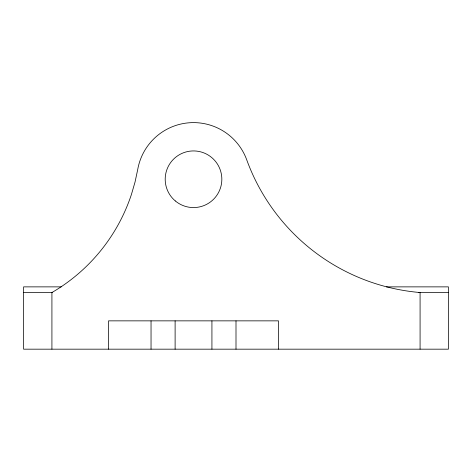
<?xml version="1.0" encoding="UTF-8"?>
<svg xmlns="http://www.w3.org/2000/svg" width="472" height="472" viewBox="0 0 472 472"><rect width="100%" height="100%" fill="white"/><g stroke="black" fill="none" stroke-linecap="round" stroke-linejoin="round"><path stroke-width="0.71" d="M61.212 286.87L23.6 286.87L23.6 349.174L448.4 349.174L448.4 286.87L386.45 286.87M23.6 292.534L52.362 292.534M418.605 292.534L448.4 292.534M420.08 349.174L420.08 292.534A202.712 202.712 0 0 1 246.744 159.878A56.64 56.64 0 0 0 137.741 169.418L135.039 182.039L131.434 194.429A178.363 178.363 0 0 1 51.92 292.534L51.92 349.174M278.48 349.174L278.48 320.854L108.56 320.854L108.56 349.174M236 320.854L236 349.174M211.928 320.854L211.928 349.174M175.112 320.854L175.112 349.174M151.04 320.854L151.04 349.174M175.318 200.948A28.32 28.32 0 0 0 221.409 184.168A28.32 28.32 0 0 0 183.832 152.639A28.32 28.32 0 0 0 175.318 200.948"/></g></svg>
